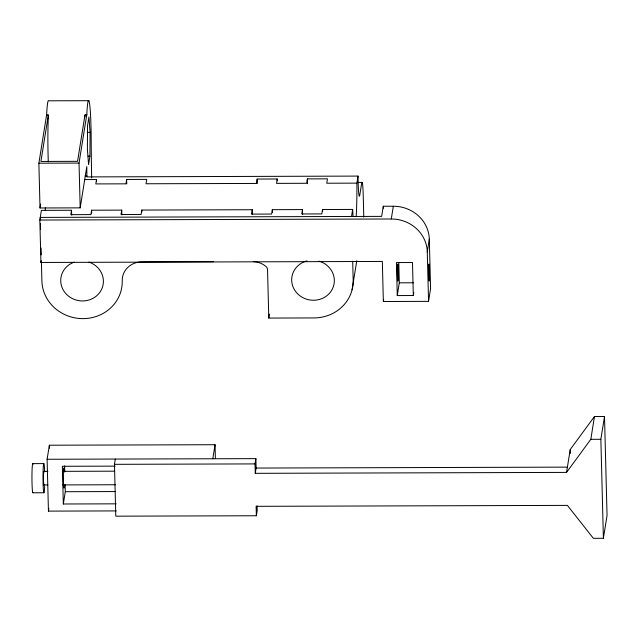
<?xml version="1.0" encoding="UTF-8"?>
<svg xmlns="http://www.w3.org/2000/svg" width="639" height="639" viewBox="0 0 639 639"><rect width="100%" height="100%" fill="white"/><g stroke="black" fill="none" stroke-linecap="round" stroke-linejoin="round"><path stroke-width="0.96" d="M89.915 156.132L90.091 132.361L88.917 117.009L87.567 125.42L87.391 149.191L88.565 164.542L89.915 156.132L88.006 156.14M363.679 217.092A40.249 37.653 9.1 0 0 363.719 214.273L363.232 195.414A20.121 1.222 89.8 0 0 361.626 183.585L359.797 194.999A20.121 1.222 89.8 0 1 358.191 183.161L358.008 176.092L86.896 176.907L86.792 166.603L80.187 207.859L40.017 207.979L38.875 163.201L46.607 114.924L48.372 115.26A40.241 2.444 89.8 0 0 48.085 154.934L48.26 161.811M48.364 114.916L40.912 161.443L77.559 161.332L85.011 114.804L86.768 114.804L85.019 115.148A40.241 2.444 89.8 0 0 84.939 116.985M40.017 207.979L40.648 204.049M40.313 219.401L40.265 217.412L381.667 216.381L383.288 206.261L393.328 206.237A35.209 32.94 9.1 0 1 429.312 239.122L430.582 288.612L428.545 301.368L383.36 301.504L382.33 261.439L40.928 262.461L39.842 220.04L41.391 210.367L71.512 210.271L71.656 215.111M40.928 262.461L41.208 260.712M71.512 210.271L70.809 214.664L90.898 214.6L91.601 210.215L121.722 210.119L121.865 214.96M80.187 207.859L79.036 163.081L86.768 114.804M116.282 510.912L48.444 511.112L47.11 459.265L49.363 445.215L215.047 444.72L215.399 458.682M85.035 179.567L96.513 179.535L95.81 183.92L125.931 183.832L126.634 179.447L146.714 179.383L146.012 183.768L256.471 183.441L257.174 179.048L277.254 178.992A50.297 3.059 89.8 0 1 277.302 180.765M48.444 511.112L48.891 508.301M116.162 503.836L63.325 503.995L65.29 491.71L65.114 484.761M121.722 210.119L121.019 214.512L141.099 214.448L141.802 210.063L252.253 209.728L252.405 214.568M257.094 505.769L257.213 510.489L256.367 515.753L115.795 516.176L114.461 464.329L115.308 459.058M252.253 209.728L251.55 214.121L271.639 214.057L272.342 209.672L302.463 209.576L302.606 214.416M212.795 458.762L215.047 444.72M277.254 178.992L276.551 183.377L306.672 183.289L307.375 178.896L327.456 178.84L326.753 183.225L356.882 183.137L358.008 176.092M352.688 261.215L353.175 280.106A40.241 37.645 9.1 0 1 313.973 317.934L268.787 318.07L269.41 314.156M256.367 515.753L256.127 506.328L567.408 505.385L593.351 538.31L603.392 538.278L607.05 515.457L604.51 416.468L594.47 416.5L590.819 439.32L566.561 472.397L255.281 473.331L255.041 463.906L255.88 458.634L47.11 459.265M255.281 473.331L256.127 468.06L255.88 458.634M302.463 209.576L301.76 213.969L321.84 213.905L322.543 209.52L352.672 209.424A38.979 2.372 89.8 0 0 353.063 216.286M351.538 216.469L352.672 209.424M428.545 301.368L427.275 251.87A35.209 32.94 9.1 0 0 391.284 218.985L393.328 206.237M383.36 301.504L383.672 299.539M413.8 292.574L413.329 295.522L397.266 295.569L399.303 282.821L398.784 262.437M427.275 251.87L429.312 239.122M566.561 472.397L570.212 449.568L594.47 416.5M603.392 538.278L600.86 439.289L604.51 416.468M352.057 289.866L356.794 260.696M88.837 100.69L48.668 100.81A40.241 2.444 89.8 0 0 46.615 115.26L48.372 115.26M87.224 132.369L90.091 132.361M38.875 163.201L79.036 163.081M85.075 176.037L87.032 176.029M357.944 182.419L361.93 182.411M39.842 220.04L391.284 218.985M213.466 261.671L141.826 261.886A20.121 18.819 9.1 0 0 122.225 280.801A40.241 37.645 9.1 0 1 83.022 318.629A40.241 37.645 9.1 0 1 41.894 281.04L41.407 262.15M399.303 282.821L413.481 282.773M590.819 439.32L600.86 439.289M32.829 463.634L43.867 463.602M114.461 464.329L255.041 463.906M115.196 466.127L62.358 466.286L63.325 503.995M256.127 468.06L567.4 467.125M43.875 471.398L47.853 471.382M62.766 471.342L114.461 471.183M43.891 484.969L47.861 484.953M62.774 484.913L115.467 484.753M65.29 491.71L115.14 491.559M32.853 492.789L43.891 492.757M322.543 209.52L322.607 211.453M272.342 209.672L272.43 212.571M141.802 210.063L141.858 211.996M91.601 210.215L91.681 213.114M570.212 449.568L570.315 453.45M413.329 295.522L412.482 262.525L396.42 262.573L397.266 295.569M383.288 206.261L383.336 208.25M268.787 318.07L267.549 269.826A5.032 4.705 9.1 0 0 265.784 266.311A20.121 18.819 9.1 0 0 253.252 261.575M64.627 465.911L64.787 471.862M49.363 445.215L49.443 448.211M40.417 223.331L40.569 229.337M41.048 247.988L41.223 254.897M64.427 485.129A10.056 0.615 89.8 0 1 63.541 485.025A10.056 0.615 89.8 0 1 63.541 470.512A10.056 0.615 89.8 0 1 64.427 471.886M44.091 484.178A6.789 0.415 89.8 0 1 43.468 478.379A6.789 0.415 89.8 0 1 44.035 472.005M33.076 492.429A14.585 0.887 89.8 0 1 31.95 477.684A14.585 0.887 89.8 0 1 33.052 464.273M44.658 485.928A14.585 0.887 89.8 0 1 43.324 489.011A14.585 0.887 89.8 0 1 43.3 466.678A14.585 0.887 89.8 0 1 44.642 471.35M126.634 179.447A50.297 3.059 89.8 0 1 126.754 183.952M96.513 179.535A50.297 3.059 89.8 0 1 96.561 181.436M356.882 183.137A38.979 2.372 89.8 0 1 356.171 216.325M257.174 179.048A50.297 3.059 89.8 0 1 257.285 183.641M318.925 261.103A21.375 20.001 9.1 0 1 330.427 292.135A21.375 20.001 9.1 0 1 295.641 291.528A21.375 20.001 9.1 0 1 306.992 260.896M88.869 262.07A21.375 20.001 9.1 0 1 99.484 292.83A21.375 20.001 9.1 0 1 65.25 292.934A21.375 20.001 9.1 0 1 74.284 262.118M307.375 178.896A50.297 3.059 89.8 0 1 307.503 183.728M91.673 177.866A150.9 9.17 89.8 0 1 91.185 139.542A40.241 2.444 89.8 0 0 89.42 102.711A40.241 2.444 89.8 0 0 86.776 115.14M45.345 207.827A38.979 2.372 89.8 0 1 45.249 210.407M428.569 267.158A8.555 0.519 89.8 0 0 428.929 281.032A8.555 0.519 89.8 0 0 429.464 269.618A8.555 0.519 89.8 0 0 428.569 267.158M397.442 267.246A8.555 0.519 89.8 0 0 397.801 281.128A8.555 0.519 89.8 0 0 398.337 269.714A8.555 0.519 89.8 0 0 397.442 267.246"/></g></svg>
